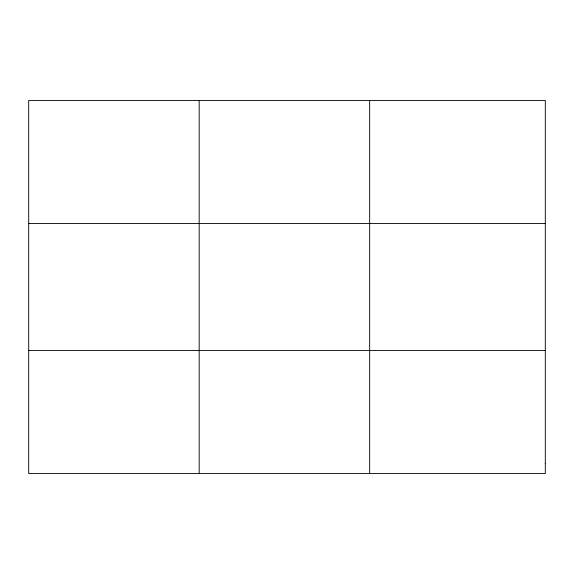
<?xml version="1.0" encoding="UTF-8"?>
<svg xmlns="http://www.w3.org/2000/svg" width="574" height="574" viewBox="0 0 574 574"><rect width="100%" height="100%" fill="white"/><g stroke="black" fill="none" stroke-linecap="round" stroke-linejoin="round"><path stroke-width="0.86" d="M199.178 473.586L199.178 100.414M369.656 473.586L369.656 100.414M28.7 223.559L545.3 223.559M28.7 350.441L545.3 350.441M545.3 463.326L545.3 473.586L28.7 473.586L28.7 100.414L545.3 100.414L545.3 463.326"/></g></svg>
